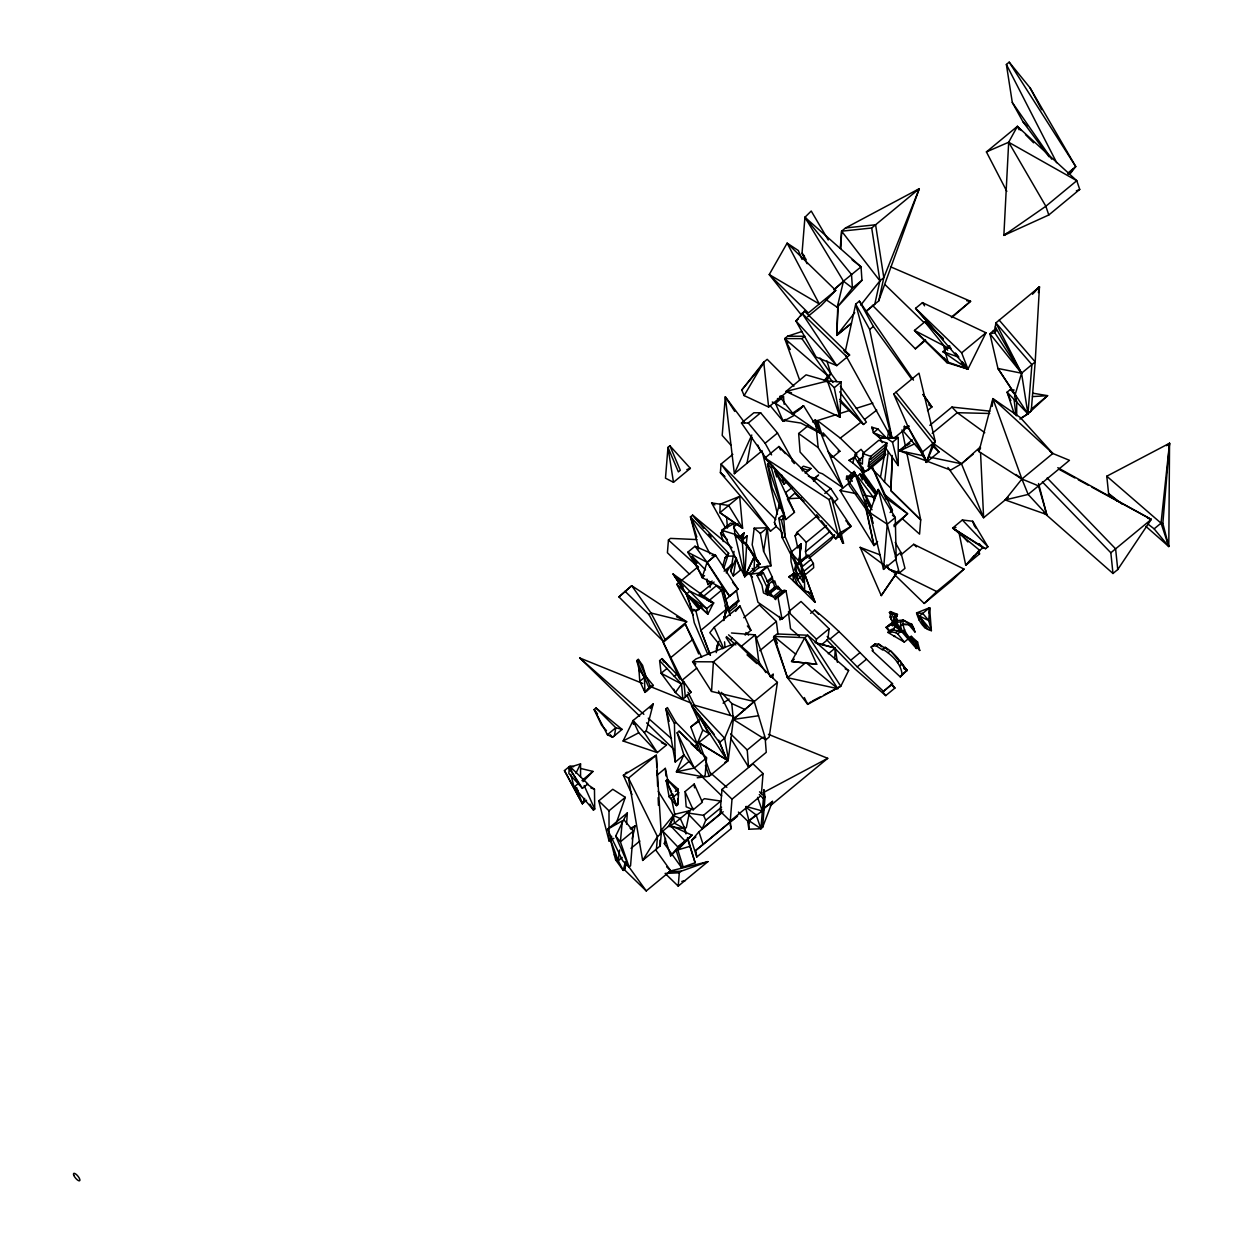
<?xml version="1.0" encoding="UTF-8"?>
<svg xmlns="http://www.w3.org/2000/svg" width="1243" height="1243" viewBox="0 0 1243 1243"><rect width="100%" height="100%" fill="white"/><g stroke="black" fill="none" stroke-linecap="round" stroke-linejoin="round"><path stroke-width="1.5" d="M1016.696 415.799L1016.727 401.442L1014.583 396.579L1021.544 373.195L1035.201 361.915L1039.459 286.931L995.892 322.885L995.286 326.909L994.82 332.829L1021.544 373.195L1027.945 413.872L1019.897 419.093M898.176 465.566L898.285 437.489L880.122 438.204L873.363 432.75L871.794 427.188L877.962 428.959L886.445 438.002L892.521 442.228L898.176 465.566L885 447.123M801.393 571.159L801.44 563.825L795.8 565.052L794.541 569.527L803.398 582.33L801.44 563.825L803.398 582.33M1145.86 526.348L1168.793 546.516L1169.539 443.238L1106.783 476.209L1108.585 493.564L1117.193 501.131M748.876 829.236L747.758 821.732L764.025 809.628L763.917 789.616L765.035 797.12L763.373 798.488L760.934 828.708L748.876 829.236L749.063 820.737L760.934 828.708L762.596 827.341L772.493 801.393L763.839 808.509M836.228 414.696L840.05 417.213L841.185 381.974L827.434 381.011L806.07 374.842L785.996 391.421L840.05 417.213L834.286 387.676L827.434 381.011L785.996 391.421L791.511 392.757M754.144 568.89L754.563 556.165L744.743 576.643L721.826 530.31L730.449 523.194L733.883 523.629L734.862 534.304L744.743 576.643L759.893 564.136L746.686 544.201L742.397 542.694L734.862 534.304L721.826 530.31L733.883 523.629M838.217 304.504L836.772 335.361L851.377 323.32L836.772 335.361L837.766 306.26M857.779 460.982L864.538 471.05L867.94 470.398L869.541 467.508L868.267 466.28L869.463 458.356L870.551 459.397L886.647 446.113L886.896 443.067L878.848 440.24L862.751 453.54L862.393 464.136L857.779 460.982L863.636 456.15M678.056 795.038L678.274 789.227L667.336 779.641L666.201 780.573L669.107 796.794L676.565 805.65L677.684 804.718L677.901 798.907M815.035 642.491L835.234 648.054L834.721 658.914M892.319 457.828L890.889 490.612L920.706 519.9L919.571 534.117L902.309 518.688M840.827 248.553L841.635 231.182L845.535 227.966L919.292 188.687L878.708 300.915L866.029 311.34L874.808 304.131L879.92 280.856L871.7 227.997L919.292 188.687L883.82 277.64L878.708 300.915M906.691 452.374L920.706 519.9L890.889 490.612L892.194 455.466M1021.42 130.484L1017.364 126.366L1008.679 142.246L1003.862 235.409L1048.797 214.977L1079.732 189.433L1076.78 180.701L1017.364 126.366L986.414 151.91L1006.83 191.36M744.743 576.643L746.686 544.201L753.709 556.6L759.893 564.136L754.563 556.165L744.743 576.643L742.397 542.694L741.387 538.405L734.862 534.304L736.944 536.805M924.839 627.808L919.463 616.062L929.593 607.703L928.785 620.583L931.38 630.667C923.005 628.958 918.67 620.49 916.573 612.939L929.593 607.703L931.38 630.667L916.573 612.939L922.694 613.389L928.785 620.583L919.463 616.062L919.167 620.319M777.403 682.407L754.237 701.534L711.54 691.434L713.404 661.851L736.571 642.724L777.403 682.407L769.184 737.037L765.812 739.818L733.277 719.448L731.785 703.522L721.328 692.367M903.537 630.729L909.876 640.161L911.212 636.4L917.567 642.056L919.742 650.493L915.066 644.899M626.565 824.14L627.327 812.938L607.47 829.33L622.727 860.809L629.113 867.008L630.558 865.812L633.355 831.101L623.768 819.619L627.327 812.938M697.012 539.586L670.443 538.39L668.439 540.037L667.413 552.747L689.601 574.313M656.459 849.031L657.469 836.57L628.507 778.134L623.349 775.244L656.273 755.2L661.229 833.463L660.235 845.908L642.647 860.436L628.507 778.134L656.273 755.2L656.786 766.776M677.684 804.718L678.662 792.521L667.336 779.641L668.61 783.152M678.227 886.135L679.299 872.804L681.242 871.203L707.904 861.632L678.227 886.135L665.129 873.425L679.299 872.804M695.008 546.252L707.081 562.271L702.124 577.622L724.094 589.229L729.579 596.127L738.031 589.151L715.533 555.295L695.008 546.252L687.767 552.234L702.015 575.493M711.944 555.435L715.533 555.295L707.065 562.52L724.094 589.229M761.431 793.609L763.047 773.566L753.009 763.823L721.981 789.445L720.225 811.306L730.247 821.048L759.799 796.639M727.217 610.872L738.715 601.379L736.54 590.627L725.042 600.12M730.247 821.048L732.003 799.187L763.047 773.566M767.475 594.869L765.439 591.311L766.76 586.68L761.104 574.825L757.065 575.369L761.959 585.158L763.466 592.911L767.475 594.869L777.823 586.323L782.966 592.181M765.439 591.311L767.739 589.415L769.06 584.785L763.404 572.914L759.085 573.505M781.21 531.32L776.052 526.317L774.42 522.448L779.283 504.674L779.61 508.325M777.823 586.323L779.781 589.71L774.638 587.224L772.276 577.125L767.18 566.357L758.774 567.631L757.748 564.12M756.614 564.742L759.116 567.429L750.71 574.282L757.95 602.296L782.002 619.03L790.051 612.395L786.027 590.782L784.022 590.176L775.974 596.826L775.741 599.623L770.318 593.222L767.102 591.668M762.596 827.341L765.035 797.12L759.566 791.822M792.987 573.893L793.36 581.009L814.973 602.28L804.361 573.209L797.695 579.611L795.1 561.929L798.954 564.136L801.098 543.859L790.734 552.42L791.045 561.587L794.324 574.577L804.656 590.86L811.974 593.486L804.656 590.86L788.777 576.83L792.987 573.893L797.229 575.4L794.479 572.728M796.623 584.459L796.794 582.361L792.925 574.592M798.954 564.136L801.098 543.859L797.851 548.116L795.116 535.857L796.965 532.408L817.257 515.659M808.463 555.45L813.404 563.483L813.699 567.74L804.501 575.338L804.205 571.081L799.265 563.048L808.463 555.45L807.577 555M834.286 534.987L806.754 557.719L805.495 551.706L806.241 542.305L826.533 525.556M840.252 248.289L841.635 231.182L871.7 227.997M846.405 479.347L846.638 476.302L855.308 475.277L851.859 478.135L846.405 479.347L849.373 477.996M864.149 453.322L861.042 449.329L855.293 454.083L852.76 462.909L864.056 472.589L869.805 467.85M870.551 459.397L870.799 456.367L886.896 443.067M898.829 627.731L902.092 631.273L895.069 626.674L890.112 617.103L890.547 611.587L897.446 614.415L896.141 617.46L893.888 616.979L893.608 620.475L900.942 632.221L902.092 631.273L894.758 619.527L895.038 616.031L897.291 616.512M896.141 617.46L897.446 614.415L893.717 614.415M900.476 626.223L900.818 621.92L903.117 620.024L911.896 624.421L914.988 631.988L908.897 624.794L902.775 624.328L900.476 626.223L902.387 631.693L892.925 629.875L895.908 625.027L892.443 625.602L889.91 624.654L896.825 618.967L896.98 622.37M887.828 632.392L890.625 631.77L894.074 628.927L891.278 629.533L887.828 632.392L904.314 642.103L911.212 636.4L916.526 644.464L917.52 647.541L916.371 648.504L915.376 645.412L917.567 642.056C908.245 639.85 902.061 629.176 903.117 620.024L897.337 620.583L895.038 622.479L900.818 621.92M992.256 406.337L992.877 398.615L1020.239 417.477L1052.837 453.477L1069.462 460.33L1028.163 494.434L1005.199 499.935L1021.901 479.021L1052.837 453.477L992.877 398.615L978.94 451.566L1021.901 479.021L1038.511 485.873L1046.746 514.571L1005.199 499.935M1020.472 418.394L1027.945 413.872L1031.892 364.65L995.892 322.885L1021.544 373.195L997.943 368.472L989.925 333.761L996.031 328.37M883.54 569.403L887.238 524.204L895.286 517.554L878.288 489.462L869.603 512.489L883.54 569.403L896.187 558.946L895.286 517.554L892.427 515.255M1148.066 524.142L1154.141 528.85L1168.793 546.516L1162.842 523.381L1169.539 443.238L1166.571 445.693M929.096 613.094L929.593 607.703M1168.793 546.516L1161.04 523.163L1169.539 443.238M816.045 642.771L816.449 639.197L829.097 628.74L801.036 601.488L788.388 611.929L816.449 639.197M829.097 628.74L827.885 639.492L822.26 644.138M958.928 532.222L965.733 565.285L979.531 553.896L978.769 550.261M746.08 545.102L747.198 535.904L742.475 539.742L741.916 534.894L744.215 532.983L742.475 539.742M750.71 574.282L759.131 572.992L767.18 566.357L770.986 565.829L767.304 527.762L754.175 528.197L752.17 544.76L756.738 560.593M890.656 488.033L884.565 482.113L888.279 451.535M889.91 438.157L890.594 432.424M891.728 570.801L893.282 570.863M798.596 564.275L801.098 543.859L799.265 547.091M619.573 850.041L618.253 860.746L623.24 870.411L624.685 869.199L625.944 864.025M719.464 741.807L726.922 760.141L719.526 742.475L724.653 738.249L733.743 716.45L693.33 704.843L691.885 706.024L726.922 760.141L728.367 758.945L733.51 718.299M868.267 466.28L884.363 452.996L885.311 446.765M907.359 428.509L904.345 426.271L903.568 431.399L921.11 451.753M772.602 678.025L773.177 674.265L770.225 676.705M763.606 551.348L767.304 527.762L760.405 533.465L763.606 551.348L770.986 565.829M710.079 587.504L711.012 581.771M733.339 575.975L730.682 571.112L736.26 557.998L740.253 570.273L733.339 575.975L736.26 557.998L733.401 555.108L734.038 551.395M730.682 571.112L733.09 556.895M783.354 518.657L784.286 513.235M614.415 735.794L615.798 727.745L596.019 707.982L594.185 709.52L601.596 725.29L606.475 730.635M882.841 649.219L882.701 650.027L876.533 646.065L872.881 645.832L871.125 647.059L873.192 650.229L872.089 650.617L900.289 676.907L906.893 670.49C900.74 661.898 894.525 652.591 885.14 647.323L882.841 649.219C891.806 654.937 900.973 663.234 902.107 674.436L900.289 676.907M884.565 482.113L880.495 477.172L885.902 447.014M887.58 437.583L888.931 430.047M747.012 463.251L751.875 437.008M1038.356 292.587L1039.459 286.931L1032.405 293.348M689.787 810.654L686.338 827.558L684.893 828.755L668.516 826.346L674.747 814.305L689.787 810.654L674.529 823.239L668.516 826.346M766.496 531.569L767.304 527.762M699.778 606.087L699.048 609.443L692.102 611.059L686.431 594.045L673.053 573.971L713.56 602.964L707.873 614.151L686.431 594.045L673.053 573.971L706.661 608.666L707.873 614.151L686.431 594.045L689.881 591.202L713.56 602.964L706.661 608.666L686.431 594.045L689.383 601.348M845.209 351.785L855.697 304.162L859.364 301.132L913.481 380.125M799.855 549.282L801.098 543.859L799.886 547.479M716.232 652.637L718.889 641.295M723.783 620.521L726.456 609.179L721.546 590.239L716.263 585.81L703.491 596.376M828.258 239.977L811.228 211.03L804.936 217.276L861.042 266.825L843.469 281.182L837.223 307.285L825.523 299.33M625.338 861.772L623.24 870.411L615.596 859.799L610.22 838.916L613.856 838.466M624.685 869.199L626.068 863.559M632.066 838.916L635.22 825.896L630.17 828.428M687.534 837.549L695.132 862.766L681.584 867.598L664.306 843.609L665.58 838.435M716.403 649.887L718.236 642.491M724.172 618.439L726.456 609.179L724.995 605.838M716.372 648.628L717.335 644.868M723.566 620.459L726.456 609.179L700.897 630.294L710.219 655.108M646.174 731.024L653.212 703.926L633.075 720.552L623.116 741.014L657.314 752.605L666.481 745.054L646.174 731.024L644.325 732.547L657.314 752.605L638.731 732.78L633.075 720.552L633.417 724.358M724.032 618.299L726.456 609.179L723.892 618.501M722.571 566.855L725.042 557.812L728.631 553.275L692.6 515.13L690.502 516.855L698.737 548.816M723.69 568.719L728.631 553.275M978.94 451.566L980.292 447.014L961.476 463.81L950.615 470.103L899.155 450.681L912.269 439.851M611.68 836.337L609.086 841.014L598.753 800.865L612.768 789.289L625.307 797.338L616.015 823.938M870.737 513.173L849.963 483.201L854.19 471.501L871.685 507.33M684.147 754.734L675.275 762.052L665.953 708.774L667.398 707.578L675.881 722.338L697.137 744.013L702.761 730.262L686.835 694.915M873.876 500.261L878.288 489.462L896.187 558.946M688.404 814.227L702.264 828.63L705.744 820.256L721.561 807.204M721.608 809.364L719.511 814.398L702.264 828.63M615.689 836.042L620.397 841.806L629.113 867.008L615.689 836.042L623.768 819.619M683.821 754.781L676.394 771.856L703.227 776.828L705.169 775.244L706.552 757.888L679.098 731.21L677.171 732.795L683.821 754.781L694.278 768.034L703.227 776.828M573.613 766.76L570.102 765.921L564.431 770.598L582.361 803.724L584.707 798.394M673.38 817.397L669.977 825.15L660.002 833.385M744.619 422.62L725.306 396.797L734.364 473.692L751.782 435.019M575.913 773.27L580.543 763.886L570.475 767.024L569.294 768.003L568.859 773.534L582.454 788.342L587.83 783.898L570.475 767.024L571.764 770.163M948.782 348.289L914.46 330.436L948.052 362.148L967.94 369.124L915.563 308.326L922.461 302.639L985.979 332.767L967.94 369.124L946.98 362.676L914.46 330.436L924.808 321.89L943.359 338.578M777.388 643.206L774.032 636.4L804.796 637.675L837.829 688.684L787.472 677.699L774.032 636.4L776.984 633.961L807.748 635.235L848.612 670.567L840.781 686.245L807.701 704.361L787.472 677.699L773.488 637.41M838.326 536.836L840.532 532.501L850.973 526.395L831.551 497.62L778.926 446.486L764.958 458.014L835.855 538.872L850.973 526.395L845.83 520.677M1068.094 174.191L1070.984 172.637L1072.958 168.908M825.243 380.855L827.931 375.945L830.821 373.568L826.921 360.952M826.331 381.756L830.821 373.568L819.992 358.015M884.363 452.996L885.637 454.223L884.037 457.098L867.94 470.398M996.342 330.063L994.82 332.829L989.925 333.761L1021.544 373.195L995.286 326.909M778.009 587.286L774.405 587.551M804.796 637.675L791.542 661.494L816.729 664.259L804.796 637.675L807.748 635.235L840.781 686.245L824.047 694.946M892.443 625.602L896.825 618.967L886.616 627.14L890.61 632.019M900.942 632.221L890.656 618.672L892.567 615.363L889.398 612.535L890.547 611.587L892.66 613.467M726.254 572.899L731.039 564.695M788.186 390.908L768.64 407.051L744.153 395.6L763.746 362.179L767.195 359.32L793.935 386.169M642.647 860.436L657.469 836.57L661.229 833.463M650.151 708.603L653.212 703.926M1043.794 512.613L1112.982 573.474L1117.752 569.527L1151.251 519.419L1057.793 467.694M879.92 554.798L860.187 547.355L881.256 595.615L897.959 570.941M881.256 595.615L896.964 572.743M892.536 683.603L892.023 684.303L894.944 688.016L885.746 695.614L882.825 691.9L892.536 683.603C865.299 660.359 842.816 632.19 814.553 610.095L810.622 613.343M834.721 535.111L830.697 540.394L808.975 558.34M744.153 395.6L741.776 389.991L763.746 362.179L768.64 407.051M800.414 316.312L804.47 311.185L849.59 355.032L836.757 365.628L816.076 357.036L795.924 320.927L804.47 311.185M836.772 335.361L854.749 312.661M860.746 305.079L879.92 280.856L883.82 277.64L875.6 224.781L845.535 227.966M824.327 380.513L827.931 375.945L801.937 338.624L784.721 338.593L799.669 380.14M653.336 685.468L644.993 692.367L644.402 677.497L638.824 668.392L639.803 681.304L644.993 692.367L650.369 686.354L653.336 685.468L645.847 676.301L642.569 665.3L638.265 659.38L636.804 660.577L639.772 672.09M646.438 691.17L650.369 686.354L638.265 659.38L639.057 662.503M745.194 635.08L750.927 630.341L739.989 605.978L714.212 627.264L709.815 632.671L722.789 648.706M735.592 611.385L739.989 605.978M660.515 831.116L673.302 815.501L658.231 791.294M741.776 389.991L758.727 369.544M761.151 366.623L763.559 363.702M770.054 804.33L772.493 801.393L764.259 808.183M670.614 855.883L677.979 847.105L662.768 831.101L670.614 855.883L691.978 835.187L671.671 825.927M683.029 866.402L677.823 849.932L691.978 835.187L677.886 846.825M696.764 857.002L691.543 840.548L698.908 831.769L703.103 844.463L695.785 850.43L696.764 857.002L731.257 828.522L730.278 821.934L737.596 815.983L703.103 844.463M770.66 677.14L773.177 674.265M980.121 550.665L952.651 528.026L962.377 519.994L972.679 521.252L987.89 546.796L985.59 548.691L983.073 547.743L979.764 550.214L965.733 565.285L974.341 555.574M850.181 482.098L840.05 490.472L873.938 545.506L877.574 541.528M861.958 280.312L837.223 307.285L852.418 288.034L861.958 280.312L861.042 266.825L852.092 259.818M965.733 565.285L979.764 550.214M1032.778 293.892L1035.45 291.095M801.129 314.681L769.246 274.563L787.13 243.146L835.747 290.38L821.126 305.56L807.67 316.67M582.983 781.661L592.958 771.421L580.652 768.454M1032.622 293.659L1039.459 286.931L1032.451 293.612M894.074 526.644L907.592 513.747L883.789 493.875M669.107 796.794L672.416 793.64L676.565 805.65L666.201 780.573L671.64 792.009M894.54 574.639L924.186 603.445L936.756 591.559L963.993 569.061L913.698 544.294L900.802 554.937M963.993 569.061L951.423 580.947L924.186 603.445M618.936 596.92L631.708 585.717L686.711 621.795L663.156 641.233L618.936 596.92L631.708 585.717L651.006 612.985L665.145 639.601M872.415 305.281L915.376 348.832L925.18 339.681M739.336 537.287L741.916 534.894M916.417 191.251L919.292 188.687M739.274 537.38L744.215 532.983M792.319 487.442L785.747 492.446L788.575 498.707L794.743 493.207L803.972 501.38M758.541 715.75L733.277 719.448L754.237 701.534L713.404 661.851L692.6 661.727L711.54 691.434M797.882 410.811L803.568 405.746L820.784 433.403L800.818 423.055L782.282 420.196M833.758 289.759L843.469 281.182L852.418 288.034L851.517 274.532L804.936 217.276L802.03 253.323L807.127 263.702M685.048 841.309L691.978 835.187M834.177 289.572L842.847 282.052M925.662 340.162L915.376 348.832M951.75 317.602L970.597 301.303L890.485 266.763M733.277 719.448L754.237 701.534L765.812 739.818L763.202 737.021M607.407 734.737L615.798 727.745L622.075 729.408L612.581 737.317L607.407 734.737L594.185 709.52L597.541 713.902M1049.03 156.758L1022.989 121.814L1012.299 102.485L1006.379 64.465L1009.192 62.15L1030.059 87.833L1075.754 166.593L1070.984 172.637M798.394 318.876L795.924 320.927L836.757 365.628L801.984 313.236L847.105 357.083M835.747 290.38L808.385 312.972L769.246 274.563L819.292 303.976L787.13 243.146L798.348 250.542L802.03 259.414M787.844 343.488L784.721 338.593L787.611 336.216L801.968 331.477M669.899 445.802L667.973 447.402L665.487 478.182L673.488 482.3L690.362 468.362L669.899 445.802L680.309 470.289L678.383 471.889L667.973 447.402L673.488 482.3M801.937 338.624L804.827 336.247L787.611 336.216M769.79 463.655L741.481 423.008L753.88 412.769L760.654 412.785L777.512 433.015L793.22 461.277M741.481 423.008L748.27 423.024L760.654 412.785M891.992 437.707L869.68 329.473L873.363 326.443L859.364 301.132M1067.69 173.243L1075.754 166.593L1009.192 62.15M732.842 454.348L721.064 464.074L720.381 472.651L770.52 531.149L775.787 526.814M785.514 419.419L783.214 421.315L770.209 405.684M771.577 454.891L765.113 443.254L777.512 433.015M834.286 387.676L841.185 381.974M734.364 473.692L760.809 451.862L757.81 445.087M812.611 421.983L815.408 419.683L842.77 487.66L822.462 473.785L818.795 472.526L800.088 452.064L798.659 433.512L808.432 425.448M951.346 317.183L970.597 301.303L966.743 300.775M771.437 468.021L767.553 464.229L785.762 519.543L771.437 468.021L773.255 466.513L769.37 462.738L767.553 464.229L772.089 487.489L785.762 519.543L794.479 512.349L773.255 466.513M739.678 496.377L719.93 512.691L742.599 528.213L739.678 496.377L720.148 504.207L719.93 512.691L742.599 528.213L728.678 505.466L711.617 502.933L725.057 527.063M723.255 541.544L720.583 533.014L723.535 530.575M802.527 471.019L801.114 468.083L803.413 466.187L810.949 468.471L805.122 473.055M949.838 346.005L942.924 351.691L967.94 369.124L961.662 352.857L915.563 308.326L943.437 339.898M775.275 471.532L784.038 484.117L786.803 481.849M893.701 394.062L919.012 373.164L935.264 441.483L926.33 462.365L908.586 428.012L893.701 394.062L932.965 443.378L926.33 462.365L922.601 451.924L908.586 428.012M733.572 527.079L737.938 523.474M693.283 615.254L676.86 584.303L698.426 566.513M831.085 456.958L833.012 456.942L839.911 451.24L823.052 432.813L823.954 436.355M687.767 552.234L707.081 562.271L715.533 555.295M961.662 352.857L985.979 332.767M663.156 641.233L649.032 614.617L651.006 612.985L686.711 621.795L676.534 616.73M813.046 479.58L818.578 475.028L813.248 479.394M813.512 481.243L816.496 478.773L830.759 488.53L837.798 499.033L833.323 502.731M877.962 428.959L873.363 432.75L886.445 438.002L898.285 437.489L892.521 442.228M725.042 557.812L727.155 556.072L734.706 556.134M704.532 575.618L702.124 577.622L692.165 556.258L705.496 569.9M778.802 518.331L782.251 515.488L783.743 518.222L785.219 536.821L803.6 579.704L782.298 537.831L778.802 518.331L781.443 520.118L785.219 536.821L782.298 537.831L782.282 532.237M852.76 462.909L848.953 460.345L856.365 455.901M781.443 520.118L783.743 518.222M706.972 580.761L707.935 584.521L712.161 581.04M724.094 571.19L732.469 564.275M699.856 593.766L714.072 582.035M824.793 493.455L830.759 488.53M893.841 438.391L908.478 426.302M927.496 410.594L931.893 406.974L923.238 394.342M870.923 508.403L854.19 471.501L849.575 475.292L852.263 481.305M868.686 463.484L884.798 450.184M829.097 499.655L764.958 458.014L838.077 534.537L829.097 499.655L831.551 497.62L840.532 532.501L838.077 534.537L835.855 538.872L821.452 520.77M869.541 467.508L885.637 454.223M710.452 655.263L700.897 630.294L695.987 611.338L701.673 606.646M708.774 600.789L721.546 590.239M679.75 679.129L663.234 642.32L685.313 624.079L701.72 657.19M795.116 535.857L798.022 533.465M929.842 425.339L951.952 407.082L989.894 411.138M757.065 575.369L767.413 566.824M761.104 574.825L763.404 572.914M932.203 433.372L957.265 412.692L989.723 413.484M659.613 660.654L662.053 658.635L683.961 682.003L691.108 692.32L682.842 699.156L675.415 692.553L661.136 673.286L659.613 660.654L681.506 684.023L682.842 699.156M639.803 681.304L644.402 677.497M727.776 609.225L737.829 600.913L738.715 601.379M727.295 609.847L738.793 600.353M670.8 657.594L692.879 639.353M729.423 611.603L736.602 605.667L736.617 601.876L737.829 600.913M922.601 451.924L935.264 441.483L896.001 392.151M766.9 581.553L772.276 577.125M768.112 582.035L772.136 578.71M805.495 551.706L830.122 531.367M767.382 585.251L772.758 580.761M666.947 668.485L661.136 673.286L681.428 683.93L675.415 692.553L673.753 689.197M865.299 505L867.598 503.104M766.76 586.68L769.06 584.785M772.431 582.781L774.731 580.869L777.186 588.825M766.574 589.042L768.873 587.147M806.272 556.087L798.379 562.597L799.265 563.048M865.408 499.997L869.09 505.233L866.791 507.128L854.19 471.501M799.233 563.421L808.432 555.823M1014.148 390.038L1010.435 389.416L1007.125 392.151L1014.288 413.935M767.941 592.756L774.638 587.224M933.105 444.512L938.993 451.924L926.33 462.365L924.978 457.362M801.611 567.181L810.809 559.583M770.318 593.222L778.367 586.572M743.749 617.755L759.318 604.906L776.362 621.484L777.932 633.759M674.296 676.316L676.736 674.296M695.21 664.508L692.6 661.727L695.956 658.945L736.571 642.724M804.205 571.081L813.404 563.483M773.037 596.997L781.086 590.347M1016.37 398.413L1014.164 400.23L1015.997 415.473M774.917 598.815L785.032 590.472M775.974 596.826L777.978 597.417L786.027 590.782M730.278 639.974L732.391 638.234M682.05 680.278L696.764 668.128M681.506 684.023L683.961 682.003L685.297 697.137M890.097 512.473L892.396 510.562L890.889 507.191M973.269 454.083L961.476 463.81L929.78 457.129M977.697 450.432L980.634 447.993M741.418 646.267L755.231 634.862L769.914 676.378M1031.224 409.196L1047.585 395.678L1032.731 393.176M586.634 783.789L594.465 789.196L594.729 809.069L593.47 810.11L574.048 787.052L578.026 783.774M581.926 780.542L592.958 771.421M756.567 637.83L776.362 621.484M1010.839 400.634L1007.125 392.151L1027.945 413.872L1047.585 395.678L1032.529 396.595M893.764 525.168L907.592 513.747L886.041 498.117M865.314 506.025L873.938 545.506L876.501 543.409M759.768 650.695L775.337 637.845M675.12 756.319L675.275 762.052L674.436 723.535L675.881 722.338M564.431 770.598L582.361 803.724L586.556 800.259M895.209 557.019L900.864 552.343L895.209 542.43M697.137 744.013L690.751 726.922L699.203 719.946M609.086 841.014L608.992 810.809L625.307 797.338M794.293 659.21L791.542 661.494L816.729 664.259M656.848 775.337L665.3 768.345L668.33 783.059M694.262 746.375L709.815 733.525M827.17 636.494L830.075 638.995L839.274 631.397M787.472 677.699L805.884 662.503L837.829 688.684M1008.151 497.495L983.617 517.741L947.912 467.477M689.042 761.4L676.394 771.856L694.278 768.034L706.552 757.888L691.124 743.749M828.273 653.787L835.234 648.054L837.394 662.333M631.009 829.376L635.22 825.896M678.662 792.521L673.084 797.136L672.416 793.64M633.355 831.101L620.397 841.806L622.308 820.815L607.47 829.33M890.656 618.672L891.806 617.724L890.112 617.103M893.888 616.979L895.038 616.031M685.017 791.636L694.216 784.038L702.373 802.201L693.159 809.799L686.183 806.8L685.017 791.636L693.159 809.799M893.608 620.475L894.758 619.527M886.974 627.575L890.734 624.483L886.026 627.373L890.128 632.501M697.23 777.776L709.24 776.254L728.087 760.685L699.389 742.91M830.075 638.995L850.74 660.251L859.938 652.653M871.125 647.059L875.181 643.921L878.832 644.169L885 648.131L885.14 647.323L887.688 650.042M872.881 645.832L875.181 643.921M765.237 739.103L766.263 752.326L748.535 766.962L747.229 749.964L761.99 737.767M631.024 848.347L639.881 841.029M876.533 646.065L878.832 644.169L881.644 646.795M622.184 857.484L618.253 860.746L615.596 859.799M810.654 701.907L807.701 704.361L804.33 697.556M890.625 631.77L895.675 632.594L897.974 630.698M850.74 660.251L857.204 666.854L866.402 659.256M895.675 632.594L897.71 633.868L901.159 631.024L916.371 648.504M902.387 631.693L904.686 629.781M904.22 632.656L905.37 631.708M688.591 811.726L692.895 808.168M701.518 801.036L704.393 798.659L720.769 801.067L703.522 815.315L687.146 812.906M888.186 652.591L890.485 650.695L898.689 660.592M664.306 843.609L665.766 842.412M909.876 640.161L912.688 641.637L913.838 640.689M897.477 662.581L899.777 660.686L906.893 670.49L902.107 674.436M677.855 847.26L685.173 841.154L671.236 826.471M899.87 665.766L902.185 663.871M698.784 831.909L723.208 811.741M691.543 840.548L695.862 836.974M882.825 691.9L892.023 684.303M624.903 870.209L646.251 890.936L670.692 870.753L655.978 850.305M695.785 850.43L730.278 821.934M770.178 805.837L827.729 758.323L768.438 734.333M1112.982 573.474L1110.838 552.778L1151.251 519.419L1091.882 487.178M1154.141 528.85L1161.04 523.163L1162.842 523.381M749.42 820.364L756.63 814.429M741.574 540.487L747.198 535.904M835.933 414.758L817.474 420.585L840.284 438.111L861.57 421.781M864.615 419.45L876.766 410.112M806.256 472.045L810.949 468.471M747.758 821.732L749.063 820.737M675.353 791.434L678.274 789.227M886.616 627.14L891.076 623.706L893.593 624.654M783.323 617.476L779.936 619.931L779.454 616.435M1007.001 233.249L1003.862 235.409L1045.845 206.245L1076.78 180.701L1008.679 142.246L986.414 151.91M723.084 703.165L729.097 699.048M690.751 726.922L698.799 721.422M791.729 413.779L803.568 405.746L793.22 414.292L820.784 433.403M924.186 455.948L899.155 450.681L903.77 447.573M906.862 445.507L909.938 443.44M886.026 627.373L890.734 624.483M1026.765 413.857L1031.239 411.138L1035.201 361.915L999.201 320.166M625.4 773.162L627.125 772.136M777.45 398.599L781.226 398.615L794.293 415.348L783.214 421.315L775.477 403.354L772.276 402.002M724.84 762.441L728.087 760.685L698.582 742.817M763.047 792.739L827.729 758.323M623.116 741.014L638.731 732.78M812.332 701.036L820.691 696.686M904.345 426.271L905.432 427.328L908.773 425.65M899.932 450.852L914.77 443.751M848.953 460.345L854.998 457.579L864.056 472.589L862.782 467.321M852.341 476.644L855.308 475.277M899.155 450.681L902.496 449.22M1076.345 190.878L1079.732 189.433M788.777 576.83L794.324 574.577M686.835 469.621L690.362 468.362M894.012 636.463L895.038 636.105M839.615 413.593L848.86 410.672M856.241 408.341L872.85 403.105M677.823 849.932L689.912 846.312M670.785 870.892L707.904 861.632M681.817 881.411L685.219 880.634M905.432 427.328L909.068 426.504M993.219 331.042L996.482 330.405M955.929 527.405L952.651 528.026L959.176 532.392L967.909 541.948M796.002 574.344L799.342 573.893M908.897 624.794L911.896 624.421L914.988 631.988M903.117 620.024L910.14 624.623L911.896 624.421M788.575 498.707L801.3 497.992M668.858 871.731L681.242 871.203M877.138 434.429L880.122 438.204L886.445 438.002M837.984 451.256L839.911 451.24M779.749 396.703L783.525 396.719L784.178 404.286M902.775 624.328L906.427 624.359M731.474 632.982L755.231 634.862L758.883 661.773L765.859 672.556M840.05 490.472L856.567 493.704M863.901 495.149L873.083 496.936L875.631 494.838L859.97 474.018L857.421 476.131L873.083 496.936L874.528 500.401M780.153 395.989L783.525 396.719L775.477 403.354L794.293 415.348M817.102 643.517L835.234 648.054M891.091 570.164L893.717 570.879M745.986 806.427L762.363 810.995L757.577 797.353M570.739 774.265L574.048 787.052L576.752 787.798M838.372 534.428L843.531 543.3L840.952 532.47M801.114 468.083L808.649 470.382M946.42 352.763L942.924 351.691L958.648 357.098L955.339 352.934M590.86 787.969L594.465 789.196M816.496 478.773L808.401 476.224M862.751 453.54L870.799 456.367M846.638 476.302L851.859 478.135M1147.615 518.098L1151.251 519.419M895.131 571.407L899.326 572.992L904.982 568.331L900.864 552.343M639.632 716.123L579.813 657.998L642.693 683.448M649.871 686.354L691.201 703.072M889.398 612.535L896.296 615.363M710.095 601.534L713.56 602.964L707.127 599.048M908.913 638.296L911.026 639.213M706.91 600.089L713.56 602.964M731.785 703.522L745.163 709.629M890.61 509.739L892.396 510.562L871.825 465.97M661.385 742.615L666.481 745.054M766.589 593.859L771.732 596.36L767.739 589.415M898.596 572.759L936.756 591.559M845.193 668.827L848.612 670.567M1059.642 469.668L1074.915 477.965M1078.303 479.798L1088.495 485.329M702.575 729.967L708.246 733.137L699.793 716.092M699.094 594.138L703.911 597.091M711.617 502.933L714.865 504.953M985.59 548.691L952.651 528.026L983.073 547.743L979.204 543.688M692.6 661.727L695.831 663.809M869.603 512.489L887.238 524.204M903.801 668.408L906.893 670.49L901.035 663.42M928.676 404.814L931.893 406.974L922.881 394.59M691.326 607.345L694.262 622.712L707.857 654.424M844.929 351.738L849.59 355.032L843.733 350.526M903.754 668.268L906.893 670.49L904.329 667.755M798.659 433.512L818.158 447.589L842.77 487.66M984.782 432.704L957.265 412.692L951.952 407.082M932.436 442.694L961.476 463.81L983.617 517.741L980.556 452.747M867.567 484.708L873.72 489.183M938.993 451.924L933.493 446.874M860.187 547.355L895.861 573.878M745.66 807.033L756.101 814.911L760.934 828.708M904.081 667.848L906.893 670.49L904.314 667.848M1049.869 451.178L1052.837 453.477M1015.951 474.453L1021.901 479.021L1028.163 494.434L1046.746 514.571L1038.558 483.511M1108.585 493.564L1122.258 504.161M847.928 524.033L850.973 526.395M774.032 636.4L795.738 654.206M596.019 707.982L622.075 729.408M732.018 547.743L692.6 515.13L703.709 528.291M868.904 481.461L859.97 474.018L862.347 479.891M904.003 668.066L906.893 670.49M574.048 787.052L578.337 790.641M754.175 528.197L760.405 533.465M724.716 476.38L720.381 472.651L724.653 476.535M693.656 609.35L695.987 611.338M799.249 636.152L790.517 628.632L788.621 613.793M1106.783 476.209L1161.04 523.163M784.721 338.593L827.931 375.945M890.687 684.334L894.944 688.016M885.746 695.614L854.562 668.625L826.642 639.71M579.813 657.998L643.874 714.337M648.24 718.19L671.531 738.668M710.841 773.239L726.86 787.332M728.553 634.831L758.883 661.773L756.769 663.513L747.012 654.843M726.44 636.556L735.856 644.931M831.847 455.684L851.983 473.692M961.15 362.987L967.94 369.124L962.129 361.62M668.439 540.037L698.488 567.29M857.204 666.854L883.322 691.201M885 284.631L923.875 322.403M885.575 445.056L886.647 446.113M840.035 401.613L863.559 424.469L866.402 422.123L840.346 386.34M840.284 438.111L856.924 454.285M873.565 470.444L880.495 477.172M913.698 544.294L916.402 546.904M764.958 458.014L770.474 463.359M910.14 624.623L914.071 628.445M720.583 533.014L727.419 539.664M748.379 573.054L752.481 577.047M745.862 632.516L748.488 635.064M676.86 584.303L686.276 593.455M624.996 591.264L649.032 614.617M730.666 733.898L747.229 749.964M759.271 794.51L763.373 798.488M721.981 789.445L732.003 799.187M646.593 722.882L674.405 749.917M700.834 775.585L721.701 795.862M738.404 812.083L749.529 822.897M598.753 800.865L608.992 810.809M666.699 866.868L670.692 870.753M1025.491 134.601L1033.632 142.821M775.787 519.558L721.064 464.074L770.52 531.149M924.808 321.89L947.663 350.231M1047.165 477.98L1115.608 548.847L1117.752 569.527M1042.395 481.927L1110.838 552.778M814.553 610.095L818.547 614.213M679.098 731.21L687.115 739.569M962.377 519.994L987.89 546.796M839.646 399.345L863.559 424.469L839.771 391.794M1022.989 121.814L1026.982 126.056M696.81 536.976L690.502 516.855L726.534 555.015M796.965 532.408L806.241 542.305M790.734 552.42L799.171 561.401M752.17 568.408L754.687 571.096M693.33 704.843L724.653 738.249L728.367 758.945M633.075 720.552L644.325 732.547M678.196 581.382L683.386 587.007M827.822 451.271L833.012 456.942M610.142 734.644L612.581 737.317M785.358 453.617L778.926 446.486L780.511 449.904M791.791 460.749L794.355 463.608M730.884 445.165L722.199 435.423L725.306 396.797L734.706 411.371M948.502 345.632L951.05 348.491M956.116 354.239L958.648 357.098M804.532 256.136L802.03 253.323L806.179 259.663M1010.435 389.416L1016.292 396.16M669.635 667.429L662.053 658.635L663.715 661.991M688.575 689.399L691.108 692.32M708.65 534.133L711.12 537.054M755.2 558.558L759.893 564.136L747.913 547.479M748.27 423.024L765.113 443.254M686.431 594.045L699.048 609.443L694.666 601.161M755.231 558.418L759.893 564.136M747.385 625.975L750.927 630.341M897.71 633.868L904.314 642.103M816.667 514.742L819.059 517.756M732.547 582.252L738.031 589.151M714.104 734.209L691.885 706.024L719.526 742.475L718.796 740.144M855.293 454.083L860.467 460.718M700.368 605.854L702.621 608.728M841.635 231.182L879.92 280.856M863.714 476.768L876.735 494.077M807.686 591.544L815.02 601.581M830.153 372.325L836.959 381.663M828.444 376.241L832.965 382.471M873.363 326.443L911.632 379.099M744.743 542.849L749.265 549.095M625.866 862.642L646.251 890.936M733.727 527.762L745.738 544.465M912.688 641.637L915.376 645.412M877.574 493.518L861.042 470.149L866.402 483.387M872.477 518.347L849.326 485.625L847.275 477.188L849.963 483.201M1012.299 102.485L1051.718 159.182M692.165 556.258L697.059 563.312M726.052 637.519L731.459 645.568M1015.64 395.367L997.943 368.472L1027.945 413.872M922.461 302.639L924.59 305.84M707.081 562.271L729.579 596.127M614.291 854.733L618.253 860.746L610.22 838.916M869.09 505.233L872.042 509.754M582.454 788.342L569.294 768.003L579.424 784.815M730.713 738.326L748.535 766.962M871.794 427.188L873.301 429.627M919.463 616.062L927.635 629.284M978.023 551.41L979.531 553.896M843.469 281.182L804.936 217.276L806.831 220.493M589.928 804.112L593.47 810.11M1008.679 142.246L1045.845 206.245L1048.797 214.977M674.436 723.535L665.953 708.774L669.185 721.36M944.338 358.031L946.98 362.676L948.052 362.148L943.639 346.082M845.737 355.312L891.449 437.909M869.68 329.473L855.697 304.162L891.884 437.738M916.526 644.464L919.742 650.493M1030.059 87.833L1041.665 109.71M787.378 498.94L794.479 512.349M787.829 344.886L790.284 349.516M690.502 516.855L709.971 553.881M1017.364 126.366L1019.136 129.8M1006.379 64.465L1056.69 162.709M839.165 534.661L843.531 543.3M718.485 691.046L730.325 714.911M663.234 642.32L683.728 683.697M687.954 692.211L694.713 705.853M677.171 732.795L694.278 768.034M975.91 528.104L972.679 521.252L974.761 526.55M880.122 438.204L882.142 442.586M714.212 627.264L723.581 648.147M685.313 624.079L698.69 653.896M636.804 660.577L648.908 687.55M703.522 815.315L705.744 820.256M623.349 775.244L632.019 794.572M584.179 785.576L594.729 809.069M871.7 465.923L886.243 499.624M774.42 522.448L776.052 526.317M568.843 766.947L569.791 770.598M576.566 787.969L582.361 803.724M814.973 602.28L804.361 573.209L804.656 590.86M683.976 826.828L685.903 832.142M992.877 398.615L1021.901 479.021M840.113 536.246L842.521 543.005M710.841 774.933L698.721 741.03L698.737 742.832M700.959 753.056L697.121 742.351L697.152 749.809M705.418 765.548L709.24 776.254M827.434 381.011L840.05 417.213M911.212 636.4L912.424 639.943M774.995 471.75L776.751 476.97M869.696 512.411L873.27 523.256M886.927 564.835L888.745 569.372L899.326 572.992L895.675 558.791M817.474 420.585L822.198 435.283M871.405 466.203L872.57 469.854M730.107 824.855L731.257 828.522M684.303 828.615L685.981 833.913M687.674 839.227L695.132 862.766M676.363 851.129L681.584 867.598M722.804 587.908L730.216 615.161M689.834 602.979L692.102 611.059M722.23 586.432L730.123 615.518M745.753 808.214L749.063 821.064M644.045 688.684L644.993 692.367M781.754 475.106L784.038 484.117M761.959 450.541L777.45 514.198M866.014 507.02L873.938 545.506M799.622 555.248L801.3 562.504M902.014 429.86L905.525 446.75M671.344 797.757L674.747 814.305M777.978 597.417L782.002 619.03M706.972 579.036L707.935 584.521M815.408 419.683L818.158 447.589M724.56 641.839L725.057 647.494M665.3 768.345L665.922 775.927M726.565 516.637L727.45 528.073M694.216 784.038L694.511 787.829M656.957 770.644L657.625 786.089M658.137 797.664L658.464 805.386M659.986 840.128L660.235 845.908M580.543 763.886L580.574 776.595M680.278 818.5L673.302 815.501L674.529 823.239L684.893 828.755L680.278 818.5M73.803 1175.396A4.739 1.554 50.5 0 0 79.412 1180.85A4.739 1.554 50.5 0 0 76.864 1174.977A4.739 1.554 50.5 0 0 73.803 1175.396"/></g></svg>
